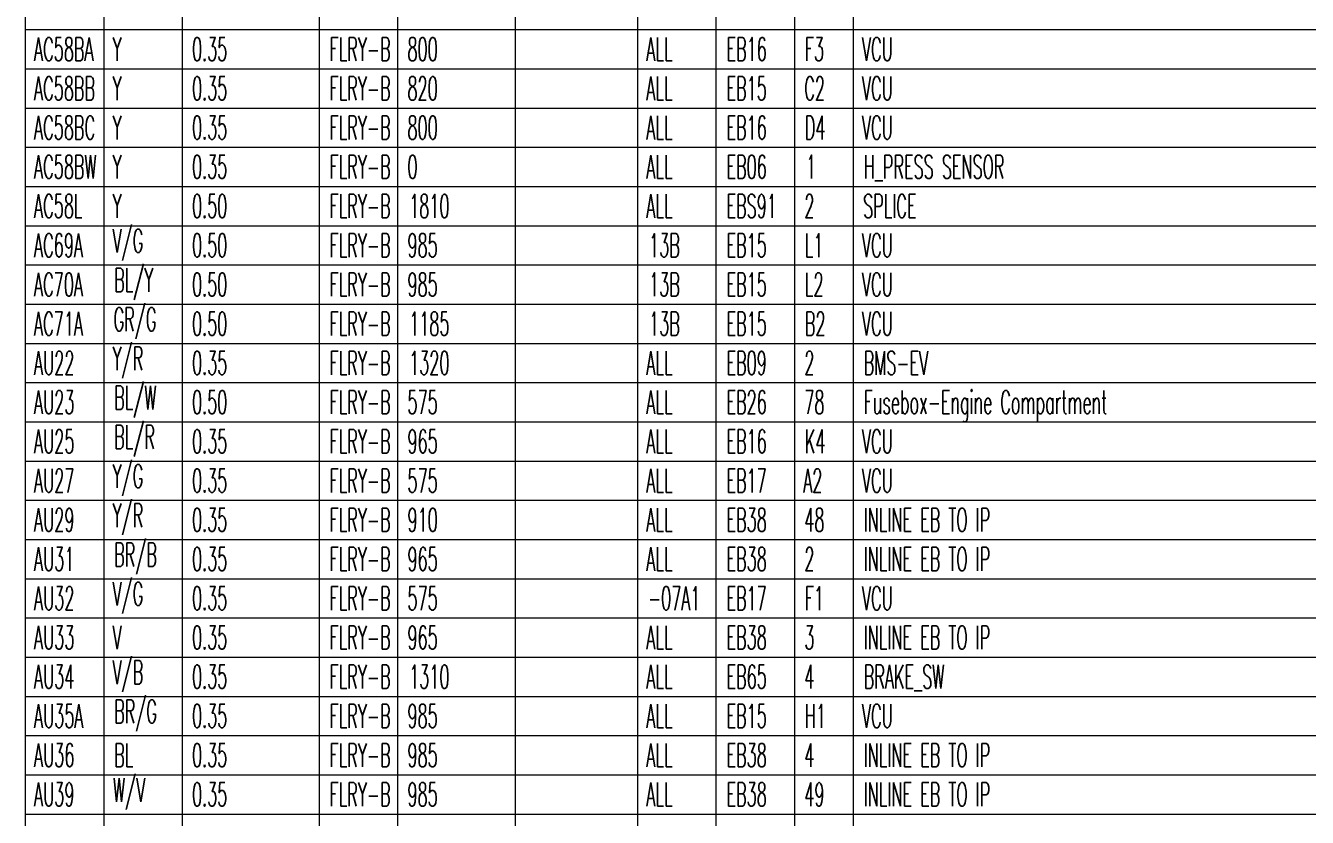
# Model space of a CAD drawing. Header units: inches. Extents: x 47316 to 59086, y 3141 to 11743.
# Drawn here: x 55858 to 56021.4, y 9987.5 to 10088.5 of the extents above; entities that cross this region are included whole.
import ezdxf

# ---------------------------------------------------------------- set-up
doc = ezdxf.new("R2010")
doc.units = ezdxf.units.IN
doc.header["$MEASUREMENT"] = 0
doc.styles.get("Standard").update_dxf_attribs({"font": ''})
doc.styles.get('Standard').set_extended_font_data('SimSun')

msp = doc.modelspace()

# ---------------------------------------------------------------- linework, layer by layer
at = {"color": 0, "linetype": 'Continuous', "lineweight": 15}
for p, q in [((55857.95, 9727.95), (55857.95, 10232.95)), ((55867.95, 9727.95), (55867.95, 10232.95)), ((55877.95, 9727.95), (55877.95, 10232.95)), ((55895.42, 9727.95), (55895.42, 10232.95)), ((55905.42, 9727.95), (55905.42, 10232.95)), ((55920.42, 9727.95), (55920.42, 10232.95)), ((55936.02, 9727.95), (55936.02, 10232.95)), ((55946.02, 9727.95), (55946.02, 10232.95)), ((55956.02, 9727.95), (55956.02, 10232.95)), ((55963.52, 9727.95), (55963.52, 10232.95)), ((55857.95, 10087.95), (56184.8, 10087.95)), ((55857.95, 10082.95), (56184.8, 10082.95)), ((55857.95, 10077.95), (56184.8, 10077.95)), ((55857.95, 10072.95), (56184.8, 10072.95)), ((55857.95, 10067.95), (56184.8, 10067.95)), ((55857.95, 10062.95), (56184.8, 10062.95)), ((55857.95, 10057.95), (56184.8, 10057.95)), ((55857.95, 10052.95), (56184.8, 10052.95)), ((55857.95, 10047.95), (56184.8, 10047.95)), ((55857.95, 10042.95), (56184.8, 10042.95)), ((55857.95, 10037.95), (56184.8, 10037.95)), ((55857.95, 10032.95), (56184.8, 10032.95)), ((55857.95, 10027.95), (56184.8, 10027.95)), ((55857.95, 10022.95), (56184.8, 10022.95)), ((55857.95, 10017.95), (56184.8, 10017.95)), ((55857.95, 10012.95), (56184.8, 10012.95)), ((55857.95, 10007.95), (56184.8, 10007.95)), ((55857.95, 10002.95), (56184.8, 10002.95)), ((55857.95, 9997.95), (56184.8, 9997.95)), ((55857.95, 9992.95), (56184.8, 9992.95)), ((55857.95, 9987.95), (56184.8, 9987.95))]:
    msp.add_line(p, q, dxfattribs=at)

# ---------------------------------------------------------------- texts
at = {"color": 7, "linetype": 'Continuous', "lineweight": 15, "char_height": 3, "attachment_point": 1}
for s, insert, width in [('\\Fromans.shx;\\W0.5000000000;\\T1.0000000000;\\o\\lAC58BA', (55859.03, 10086.95), 8.4286), ('\\Fromans.shx;\\W0.5000000000;\\T1.0000000000;\\o\\lY', (55869.03, 10086.95), 1.2857), ('\\Fromans.shx;\\W0.5000000000;\\T1.0000000000;\\o\\l0.35', (55879.17, 10086.95), 5), ('\\Fromans.shx;\\W0.5000000000;\\T1.0000000000;\\o\\lFLRY-B', (55896.71, 10086.95), 8.6429), ('\\Fromans.shx;\\W0.5000000000;\\T1.0000000000;\\o\\l800', (55906.64, 10086.95), 4.2857), ('\\Fromans.shx;\\W0.5000000000;\\T1.0000000000;\\o\\lALL', (55937.1, 10086.95), 3.7143), ('\\Fromans.shx;\\W0.5000000000;\\T1.0000000000;\\o\\lEB16', (55947.31, 10086.95), 5.7143), ('\\Fromans.shx;\\W0.5000000000;\\T1.0000000000;\\o\\lF3', (55957.31, 10086.95), 2.7143), ('\\Fromans.shx;\\W0.5000000000;\\T1.0000000000;\\o\\lVCU', (55964.6, 10086.95), 4.3571), ('\\Fromans.shx;\\W0.5000000000;\\T1.0000000000;\\o\\lAC58BB', (55859.03, 10081.95), 8.6429), ('\\Fromans.shx;\\W0.5000000000;\\T1.0000000000;\\o\\lY', (55869.03, 10081.95), 1.2857), ('\\Fromans.shx;\\W0.5000000000;\\T1.0000000000;\\o\\l0.35', (55879.17, 10081.95), 5), ('\\Fromans.shx;\\W0.5000000000;\\T1.0000000000;\\o\\lFLRY-B', (55896.71, 10081.95), 8.6429), ('\\Fromans.shx;\\W0.5000000000;\\T1.0000000000;\\o\\l820', (55906.64, 10081.95), 4.2857), ('\\Fromans.shx;\\W0.5000000000;\\T1.0000000000;\\o\\lALL', (55937.1, 10081.95), 3.7143), ('\\Fromans.shx;\\W0.5000000000;\\T1.0000000000;\\o\\lEB15', (55947.31, 10081.95), 5.7143), ('\\Fromans.shx;\\W0.5000000000;\\T1.0000000000;\\o\\lC2', (55957.24, 10081.95), 2.9286), ('\\Fromans.shx;\\W0.5000000000;\\T1.0000000000;\\o\\lVCU', (55964.6, 10081.95), 4.3571), ('\\Fromans.shx;\\W0.5000000000;\\T1.0000000000;\\o\\lAC58BC', (55859.03, 10076.95), 8.6429), ('\\Fromans.shx;\\W0.5000000000;\\T1.0000000000;\\o\\lY', (55869.03, 10076.95), 1.2857), ('\\Fromans.shx;\\W0.5000000000;\\T1.0000000000;\\o\\l0.35', (55879.17, 10076.95), 5), ('\\Fromans.shx;\\W0.5000000000;\\T1.0000000000;\\o\\lFLRY-B', (55896.71, 10076.95), 8.6429), ('\\Fromans.shx;\\W0.5000000000;\\T1.0000000000;\\o\\l800', (55906.64, 10076.95), 4.2857), ('\\Fromans.shx;\\W0.5000000000;\\T1.0000000000;\\o\\lALL', (55937.1, 10076.95), 3.7143), ('\\Fromans.shx;\\W0.5000000000;\\T1.0000000000;\\o\\lEB16', (55947.31, 10076.95), 5.7143), ('\\Fromans.shx;\\W0.5000000000;\\T1.0000000000;\\o\\lD4', (55957.31, 10076.95), 2.9286), ('\\Fromans.shx;\\W0.5000000000;\\T1.0000000000;\\o\\lVCU', (55964.6, 10076.95), 4.3571), ('\\Fromans.shx;\\W0.5000000000;\\T1.0000000000;\\o\\lAC58BW', (55859.03, 10071.95), 8.8571), ('\\Fromans.shx;\\W0.5000000000;\\T1.0000000000;\\o\\lY', (55869.03, 10071.95), 1.2857), ('\\Fromans.shx;\\W0.5000000000;\\T1.0000000000;\\o\\l0.35', (55879.17, 10071.95), 5), ('\\Fromans.shx;\\W0.5000000000;\\T1.0000000000;\\o\\lFLRY-B', (55896.71, 10071.95), 8.6429), ('\\Fromans.shx;\\W0.5000000000;\\T1.0000000000;\\o\\l0', (55906.64, 10071.95), 1.4286), ('\\Fromans.shx;\\W0.5000000000;\\T1.0000000000;\\o\\lALL', (55937.1, 10071.95), 3.7143), ('\\Fromans.shx;\\W0.5000000000;\\T1.0000000000;\\o\\lEB06', (55947.31, 10071.95), 5.7143), ('\\Fromans.shx;\\W0.5000000000;\\T1.0000000000;\\o\\l1', (55957.45, 10071.95), 1.4286), ('\\Fromans.shx;\\W0.5000000000;\\T1.0000000000;\\o\\lH_PRESS SENSOR', (55964.81, 10071.95), 20.8571), ('\\Fromans.shx;\\W0.5000000000;\\T1.0000000000;\\o\\lAC58L', (55859.03, 10066.95), 6.8571), ('\\Fromans.shx;\\W0.5000000000;\\T1.0000000000;\\o\\lY', (55869.03, 10066.95), 1.2857), ('\\Fromans.shx;\\W0.5000000000;\\T1.0000000000;\\o\\l0.50', (55879.17, 10066.95), 5), ('\\Fromans.shx;\\W0.5000000000;\\T1.0000000000;\\o\\lFLRY-B', (55896.71, 10066.95), 8.6429), ('\\Fromans.shx;\\W0.5000000000;\\T1.0000000000;\\o\\l1810', (55906.85, 10066.95), 5.7143), ('\\Fromans.shx;\\W0.5000000000;\\T1.0000000000;\\o\\lALL', (55937.1, 10066.95), 3.7143), ('\\Fromans.shx;\\W0.5000000000;\\T1.0000000000;\\o\\lEBS91', (55947.31, 10066.95), 7.1429), ('\\Fromans.shx;\\W0.5000000000;\\T1.0000000000;\\o\\l2', (55957.24, 10066.95), 1.4286), ('\\Fromans.shx;\\W0.5000000000;\\T1.0000000000;\\o\\lSPLICE', (55964.74, 10066.95), 7.5714), ('\\Fromans.shx;\\W0.5000000000;\\T1.0000000000;\\o\\lV/G', (55869.03, 10062.52), 4.3571), ('\\Fromans.shx;\\W0.5000000000;\\T1.0000000000;\\o\\lAC69A', (55859.03, 10061.95), 6.9286), ('\\Fromans.shx;\\W0.5000000000;\\T1.0000000000;\\o\\l0.50', (55879.17, 10061.95), 5), ('\\Fromans.shx;\\W0.5000000000;\\T1.0000000000;\\o\\lFLRY-B', (55896.71, 10061.95), 8.6429), ('\\Fromans.shx;\\W0.5000000000;\\T1.0000000000;\\o\\l985', (55906.64, 10061.95), 4.2857), ('\\Fromans.shx;\\W0.5000000000;\\T1.0000000000;\\o\\l13B', (55937.45, 10061.95), 4.3571), ('\\Fromans.shx;\\W0.5000000000;\\T1.0000000000;\\o\\lEB15', (55947.31, 10061.95), 5.7143), ('\\Fromans.shx;\\W0.5000000000;\\T1.0000000000;\\o\\lL1', (55957.31, 10061.95), 2.6429), ('\\Fromans.shx;\\W0.5000000000;\\T1.0000000000;\\o\\lVCU', (55964.6, 10061.95), 4.3571), ('\\Fromans.shx;\\W0.5000000000;\\T1.0000000000;\\o\\lBL/Y', (55869.24, 10057.52), 5.5714), ('\\Fromans.shx;\\W0.5000000000;\\T1.0000000000;\\o\\lAC70A', (55859.03, 10056.95), 6.9286), ('\\Fromans.shx;\\W0.5000000000;\\T1.0000000000;\\o\\l0.50', (55879.17, 10056.95), 5), ('\\Fromans.shx;\\W0.5000000000;\\T1.0000000000;\\o\\lFLRY-B', (55896.71, 10056.95), 8.6429), ('\\Fromans.shx;\\W0.5000000000;\\T1.0000000000;\\o\\l985', (55906.64, 10056.95), 4.2857), ('\\Fromans.shx;\\W0.5000000000;\\T1.0000000000;\\o\\l13B', (55937.45, 10056.95), 4.3571), ('\\Fromans.shx;\\W0.5000000000;\\T1.0000000000;\\o\\lEB15', (55947.31, 10056.95), 5.7143), ('\\Fromans.shx;\\W0.5000000000;\\T1.0000000000;\\o\\lL2', (55957.31, 10056.95), 2.6429), ('\\Fromans.shx;\\W0.5000000000;\\T1.0000000000;\\o\\lVCU', (55964.6, 10056.95), 4.3571), ('\\Fromans.shx;\\W0.5000000000;\\T1.0000000000;\\o\\lGR/G', (55869.17, 10052.52), 6.0714), ('\\Fromans.shx;\\W0.5000000000;\\T1.0000000000;\\o\\lAC71A', (55859.03, 10051.95), 6.9286), ('\\Fromans.shx;\\W0.5000000000;\\T1.0000000000;\\o\\l0.50', (55879.17, 10051.95), 5), ('\\Fromans.shx;\\W0.5000000000;\\T1.0000000000;\\o\\lFLRY-B', (55896.71, 10051.95), 8.6429), ('\\Fromans.shx;\\W0.5000000000;\\T1.0000000000;\\o\\l1185', (55906.85, 10051.95), 5.7143), ('\\Fromans.shx;\\W0.5000000000;\\T1.0000000000;\\o\\l13B', (55937.45, 10051.95), 4.3571), ('\\Fromans.shx;\\W0.5000000000;\\T1.0000000000;\\o\\lEB15', (55947.31, 10051.95), 5.7143), ('\\Fromans.shx;\\W0.5000000000;\\T1.0000000000;\\o\\lB2', (55957.31, 10051.95), 2.9286), ('\\Fromans.shx;\\W0.5000000000;\\T1.0000000000;\\o\\lVCU', (55964.6, 10051.95), 4.3571), ('\\Fromans.shx;\\W0.5000000000;\\T1.0000000000;\\o\\lY/R', (55869.03, 10047.52), 4.3571), ('\\Fromans.shx;\\W0.5000000000;\\T1.0000000000;\\o\\lAU22', (55859.03, 10046.95), 5.7143), ('\\Fromans.shx;\\W0.5000000000;\\T1.0000000000;\\o\\l0.35', (55879.17, 10046.95), 5), ('\\Fromans.shx;\\W0.5000000000;\\T1.0000000000;\\o\\lFLRY-B', (55896.71, 10046.95), 8.6429), ('\\Fromans.shx;\\W0.5000000000;\\T1.0000000000;\\o\\l1320', (55906.85, 10046.95), 5.7143), ('\\Fromans.shx;\\W0.5000000000;\\T1.0000000000;\\o\\lALL', (55937.1, 10046.95), 3.7143), ('\\Fromans.shx;\\W0.5000000000;\\T1.0000000000;\\o\\lEB09', (55947.31, 10046.95), 5.7143), ('\\Fromans.shx;\\W0.5000000000;\\T1.0000000000;\\o\\l2', (55957.24, 10046.95), 1.4286), ('\\Fromans.shx;\\W0.5000000000;\\T1.0000000000;\\o\\lBMS-EV', (55964.81, 10046.95), 9.1429), ('\\Fromans.shx;\\W0.5000000000;\\T1.0000000000;\\o\\lBL/W', (55869.24, 10042.52), 6), ('\\Fromans.shx;\\W0.5000000000;\\T1.0000000000;\\o\\lAU23', (55859.03, 10041.95), 5.7143), ('\\Fromans.shx;\\W0.5000000000;\\T1.0000000000;\\o\\l0.50', (55879.17, 10041.95), 5), ('\\Fromans.shx;\\W0.5000000000;\\T1.0000000000;\\o\\lFLRY-B', (55896.71, 10041.95), 8.6429), ('\\Fromans.shx;\\W0.5000000000;\\T1.0000000000;\\o\\l575', (55906.64, 10041.95), 4.2857), ('\\Fromans.shx;\\W0.5000000000;\\T1.0000000000;\\o\\lALL', (55937.1, 10041.95), 3.7143), ('\\Fromans.shx;\\W0.5000000000;\\T1.0000000000;\\o\\lEB26', (55947.31, 10041.95), 5.7143), ('\\Fromans.shx;\\W0.5000000000;\\T1.0000000000;\\o\\l78', (55957.24, 10041.95), 2.8571), ('\\Fromans.shx;\\W0.5000000000;\\T1.0000000000;\\o\\lFusebox-Engine Compartment', (55964.81, 10041.95), 34.8571), ('\\Fromans.shx;\\W0.5000000000;\\T1.0000000000;\\o\\lBL/R', (55869.24, 10037.52), 5.7857), ('\\Fromans.shx;\\W0.5000000000;\\T1.0000000000;\\o\\lAU25', (55859.03, 10036.95), 5.7143), ('\\Fromans.shx;\\W0.5000000000;\\T1.0000000000;\\o\\l0.35', (55879.17, 10036.95), 5), ('\\Fromans.shx;\\W0.5000000000;\\T1.0000000000;\\o\\lFLRY-B', (55896.71, 10036.95), 8.6429), ('\\Fromans.shx;\\W0.5000000000;\\T1.0000000000;\\o\\l965', (55906.64, 10036.95), 4.2857), ('\\Fromans.shx;\\W0.5000000000;\\T1.0000000000;\\o\\lALL', (55937.1, 10036.95), 3.7143), ('\\Fromans.shx;\\W0.5000000000;\\T1.0000000000;\\o\\lEB16', (55947.31, 10036.95), 5.7143), ('\\Fromans.shx;\\W0.5000000000;\\T1.0000000000;\\o\\lK4', (55957.31, 10036.95), 2.9286), ('\\Fromans.shx;\\W0.5000000000;\\T1.0000000000;\\o\\lVCU', (55964.6, 10036.95), 4.3571), ('\\Fromans.shx;\\W0.5000000000;\\T1.0000000000;\\o\\lY/G', (55869.03, 10032.52), 4.3571), ('\\Fromans.shx;\\W0.5000000000;\\T1.0000000000;\\o\\lAU27', (55859.03, 10031.95), 5.7143), ('\\Fromans.shx;\\W0.5000000000;\\T1.0000000000;\\o\\l0.35', (55879.17, 10031.95), 5), ('\\Fromans.shx;\\W0.5000000000;\\T1.0000000000;\\o\\lFLRY-B', (55896.71, 10031.95), 8.6429), ('\\Fromans.shx;\\W0.5000000000;\\T1.0000000000;\\o\\l575', (55906.64, 10031.95), 4.2857), ('\\Fromans.shx;\\W0.5000000000;\\T1.0000000000;\\o\\lALL', (55937.1, 10031.95), 3.7143), ('\\Fromans.shx;\\W0.5000000000;\\T1.0000000000;\\o\\lEB17', (55947.31, 10031.95), 5.7143), ('\\Fromans.shx;\\W0.5000000000;\\T1.0000000000;\\o\\lA2', (55957.1, 10031.95), 2.7143), ('\\Fromans.shx;\\W0.5000000000;\\T1.0000000000;\\o\\lVCU', (55964.6, 10031.95), 4.3571), ('\\Fromans.shx;\\W0.5000000000;\\T1.0000000000;\\o\\lY/R', (55869.03, 10027.52), 4.3571), ('\\Fromans.shx;\\W0.5000000000;\\T1.0000000000;\\o\\lAU29', (55859.03, 10026.95), 5.7143), ('\\Fromans.shx;\\W0.5000000000;\\T1.0000000000;\\o\\l0.35', (55879.17, 10026.95), 5), ('\\Fromans.shx;\\W0.5000000000;\\T1.0000000000;\\o\\lFLRY-B', (55896.71, 10026.95), 8.6429), ('\\Fromans.shx;\\W0.5000000000;\\T1.0000000000;\\o\\l910', (55906.64, 10026.95), 4.2857), ('\\Fromans.shx;\\W0.5000000000;\\T1.0000000000;\\o\\lALL', (55937.1, 10026.95), 3.7143), ('\\Fromans.shx;\\W0.5000000000;\\T1.0000000000;\\o\\lEB38', (55947.31, 10026.95), 5.7143), ('\\Fromans.shx;\\W0.5000000000;\\T1.0000000000;\\o\\l48', (55957.24, 10026.95), 2.8571), ('\\Fromans.shx;\\W0.5000000000;\\T1.0000000000;\\o\\lINLINE EB TO IP', (55964.81, 10026.95), 19), ('\\Fromans.shx;\\W0.5000000000;\\T1.0000000000;\\o\\lBR/B', (55869.24, 10022.52), 6.0714), ('\\Fromans.shx;\\W0.5000000000;\\T1.0000000000;\\o\\lAU31', (55859.03, 10021.95), 5.7143), ('\\Fromans.shx;\\W0.5000000000;\\T1.0000000000;\\o\\l0.35', (55879.17, 10021.95), 5), ('\\Fromans.shx;\\W0.5000000000;\\T1.0000000000;\\o\\lFLRY-B', (55896.71, 10021.95), 8.6429), ('\\Fromans.shx;\\W0.5000000000;\\T1.0000000000;\\o\\l965', (55906.64, 10021.95), 4.2857), ('\\Fromans.shx;\\W0.5000000000;\\T1.0000000000;\\o\\lALL', (55937.1, 10021.95), 3.7143), ('\\Fromans.shx;\\W0.5000000000;\\T1.0000000000;\\o\\lEB38', (55947.31, 10021.95), 5.7143), ('\\Fromans.shx;\\W0.5000000000;\\T1.0000000000;\\o\\l2', (55957.24, 10021.95), 1.4286), ('\\Fromans.shx;\\W0.5000000000;\\T1.0000000000;\\o\\lINLINE EB TO IP', (55964.81, 10021.95), 19), ('\\Fromans.shx;\\W0.5000000000;\\T1.0000000000;\\o\\lV/G', (55869.03, 10017.52), 4.3571), ('\\Fromans.shx;\\W0.5000000000;\\T1.0000000000;\\o\\lAU32', (55859.03, 10016.95), 5.7143), ('\\Fromans.shx;\\W0.5000000000;\\T1.0000000000;\\o\\l0.35', (55879.17, 10016.95), 5), ('\\Fromans.shx;\\W0.5000000000;\\T1.0000000000;\\o\\lFLRY-B', (55896.71, 10016.95), 8.6429), ('\\Fromans.shx;\\W0.5000000000;\\T1.0000000000;\\o\\l575', (55906.64, 10016.95), 4.2857), ('\\Fromans.shx;\\W0.5000000000;\\T1.0000000000;\\o\\l-07A1', (55937.31, 10016.95), 7.4286), ('\\Fromans.shx;\\W0.5000000000;\\T1.0000000000;\\o\\lEB17', (55947.31, 10016.95), 5.7143), ('\\Fromans.shx;\\W0.5000000000;\\T1.0000000000;\\o\\lF1', (55957.31, 10016.95), 2.7143), ('\\Fromans.shx;\\W0.5000000000;\\T1.0000000000;\\o\\lVCU', (55964.6, 10016.95), 4.3571), ('\\Fromans.shx;\\W0.5000000000;\\T1.0000000000;\\o\\lAU33', (55859.03, 10011.95), 5.7143), ('\\Fromans.shx;\\W0.5000000000;\\T1.0000000000;\\o\\lV', (55869.03, 10011.95), 1.2857), ('\\Fromans.shx;\\W0.5000000000;\\T1.0000000000;\\o\\l0.35', (55879.17, 10011.95), 5), ('\\Fromans.shx;\\W0.5000000000;\\T1.0000000000;\\o\\lFLRY-B', (55896.71, 10011.95), 8.6429), ('\\Fromans.shx;\\W0.5000000000;\\T1.0000000000;\\o\\l965', (55906.64, 10011.95), 4.2857), ('\\Fromans.shx;\\W0.5000000000;\\T1.0000000000;\\o\\lALL', (55937.1, 10011.95), 3.7143), ('\\Fromans.shx;\\W0.5000000000;\\T1.0000000000;\\o\\lEB38', (55947.31, 10011.95), 5.7143), ('\\Fromans.shx;\\W0.5000000000;\\T1.0000000000;\\o\\l3', (55957.24, 10011.95), 1.4286), ('\\Fromans.shx;\\W0.5000000000;\\T1.0000000000;\\o\\lINLINE EB TO IP', (55964.81, 10011.95), 19), ('\\Fromans.shx;\\W0.5000000000;\\T1.0000000000;\\o\\lAU34', (55859.03, 10006.95), 5.7143), ('\\Fromans.shx;\\W0.5000000000;\\T1.0000000000;\\o\\lV/B', (55869.03, 10007.52), 4.3571), ('\\Fromans.shx;\\W0.5000000000;\\T1.0000000000;\\o\\l0.35', (55879.17, 10006.95), 5), ('\\Fromans.shx;\\W0.5000000000;\\T1.0000000000;\\o\\lFLRY-B', (55896.71, 10006.95), 8.6429), ('\\Fromans.shx;\\W0.5000000000;\\T1.0000000000;\\o\\l1310', (55906.85, 10006.95), 5.7143), ('\\Fromans.shx;\\W0.5000000000;\\T1.0000000000;\\o\\lALL', (55937.1, 10006.95), 3.7143), ('\\Fromans.shx;\\W0.5000000000;\\T1.0000000000;\\o\\lEB65', (55947.31, 10006.95), 5.7143), ('\\Fromans.shx;\\W0.5000000000;\\T1.0000000000;\\o\\l4', (55957.24, 10006.95), 1.4286), ('\\Fromans.shx;\\W0.5000000000;\\T1.0000000000;\\o\\lBRAKE_SW', (55964.81, 10006.95), 12), ('\\Fromans.shx;\\W0.5000000000;\\T1.0000000000;\\o\\lAU35A', (55859.03, 10001.95), 7), ('\\Fromans.shx;\\W0.5000000000;\\T1.0000000000;\\o\\lBR/G', (55869.24, 10002.52), 6.0714), ('\\Fromans.shx;\\W0.5000000000;\\T1.0000000000;\\o\\l0.35', (55879.17, 10001.95), 5), ('\\Fromans.shx;\\W0.5000000000;\\T1.0000000000;\\o\\lFLRY-B', (55896.71, 10001.95), 8.6429), ('\\Fromans.shx;\\W0.5000000000;\\T1.0000000000;\\o\\l985', (55906.64, 10001.95), 4.2857), ('\\Fromans.shx;\\W0.5000000000;\\T1.0000000000;\\o\\lALL', (55937.1, 10001.95), 3.7143), ('\\Fromans.shx;\\W0.5000000000;\\T1.0000000000;\\o\\lEB15', (55947.31, 10001.95), 5.7143), ('\\Fromans.shx;\\W0.5000000000;\\T1.0000000000;\\o\\lH1', (55957.31, 10001.95), 3), ('\\Fromans.shx;\\W0.5000000000;\\T1.0000000000;\\o\\lVCU', (55964.6, 10001.95), 4.3571), ('\\Fromans.shx;\\W0.5000000000;\\T1.0000000000;\\o\\lAU36', (55859.03, 9996.95), 5.7143), ('\\Fromans.shx;\\W0.5000000000;\\T1.0000000000;\\o\\lBL', (55869.24, 9996.95), 2.7143), ('\\Fromans.shx;\\W0.5000000000;\\T1.0000000000;\\o\\l0.35', (55879.17, 9996.95), 5), ('\\Fromans.shx;\\W0.5000000000;\\T1.0000000000;\\o\\lFLRY-B', (55896.71, 9996.95), 8.6429), ('\\Fromans.shx;\\W0.5000000000;\\T1.0000000000;\\o\\l985', (55906.64, 9996.95), 4.2857), ('\\Fromans.shx;\\W0.5000000000;\\T1.0000000000;\\o\\lALL', (55937.1, 9996.95), 3.7143), ('\\Fromans.shx;\\W0.5000000000;\\T1.0000000000;\\o\\lEB38', (55947.31, 9996.95), 5.7143), ('\\Fromans.shx;\\W0.5000000000;\\T1.0000000000;\\o\\l4', (55957.24, 9996.95), 1.4286), ('\\Fromans.shx;\\W0.5000000000;\\T1.0000000000;\\o\\lINLINE EB TO IP', (55964.81, 9996.95), 19), ('\\Fromans.shx;\\W0.5000000000;\\T1.0000000000;\\o\\lAU39', (55859.03, 9991.95), 5.7143), ('\\Fromans.shx;\\W0.5000000000;\\T1.0000000000;\\o\\lW/V', (55869.1, 9992.52), 4.5714), ('\\Fromans.shx;\\W0.5000000000;\\T1.0000000000;\\o\\l0.35', (55879.17, 9991.95), 5), ('\\Fromans.shx;\\W0.5000000000;\\T1.0000000000;\\o\\lFLRY-B', (55896.71, 9991.95), 8.6429), ('\\Fromans.shx;\\W0.5000000000;\\T1.0000000000;\\o\\l985', (55906.64, 9991.95), 4.2857), ('\\Fromans.shx;\\W0.5000000000;\\T1.0000000000;\\o\\lALL', (55937.1, 9991.95), 3.7143), ('\\Fromans.shx;\\W0.5000000000;\\T1.0000000000;\\o\\lEB38', (55947.31, 9991.95), 5.7143), ('\\Fromans.shx;\\W0.5000000000;\\T1.0000000000;\\o\\l49', (55957.24, 9991.95), 2.8571), ('\\Fromans.shx;\\W0.5000000000;\\T1.0000000000;\\o\\lINLINE EB TO IP', (55964.81, 9991.95), 19)]:
    msp.add_mtext(s, dxfattribs=dict(at, insert=insert, width=width))

doc.saveas('drawing.dxf')
